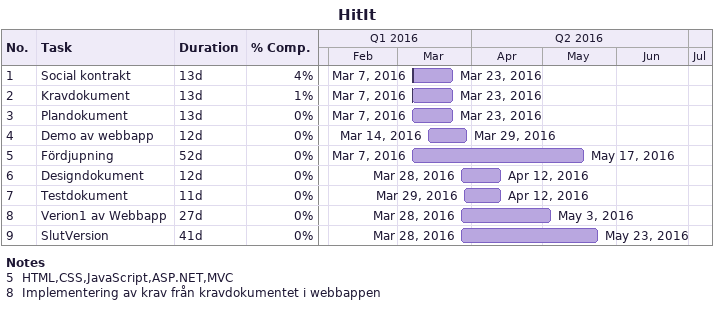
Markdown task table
HitIt

| ID | Task | Duration | Start | Finish | % complete |
|---|---|---|---|---|---|
| 1 | Social kontrakt | 13d | 2016-03-07 | 2016-03-23 | 4 |
| 2 | Kravdokument | 13d | 2016-03-07 | 2016-03-23 | 1 |
| 3 | Plandokument | 13d | 2016-03-07 | 2016-03-23 | 0 |
| 4 | Demo av webbapp | 12d | 2016-03-14 | 2016-03-29 | 0 |
| 5 | Fördjupning | 52d | 2016-03-07 | 2016-05-17 | 0 |
| 6 | Designdokument | 12d | 2016-03-28 | 2016-04-12 | 0 |
| 7 | Testdokument | 11d | 2016-03-29 | 2016-04-12 | 0 |
| 8 | Verion1 av Webbapp | 27d | 2016-03-28 | 2016-05-03 | 0 |
| 9 | SlutVersion | 41d | 2016-03-28 | 2016-05-23 | 0 |

Notes
- 5: HTML,CSS,JavaScript,ASP.NET,MVC
- 8: Implementering av krav från kravdokumentet i webbappen
